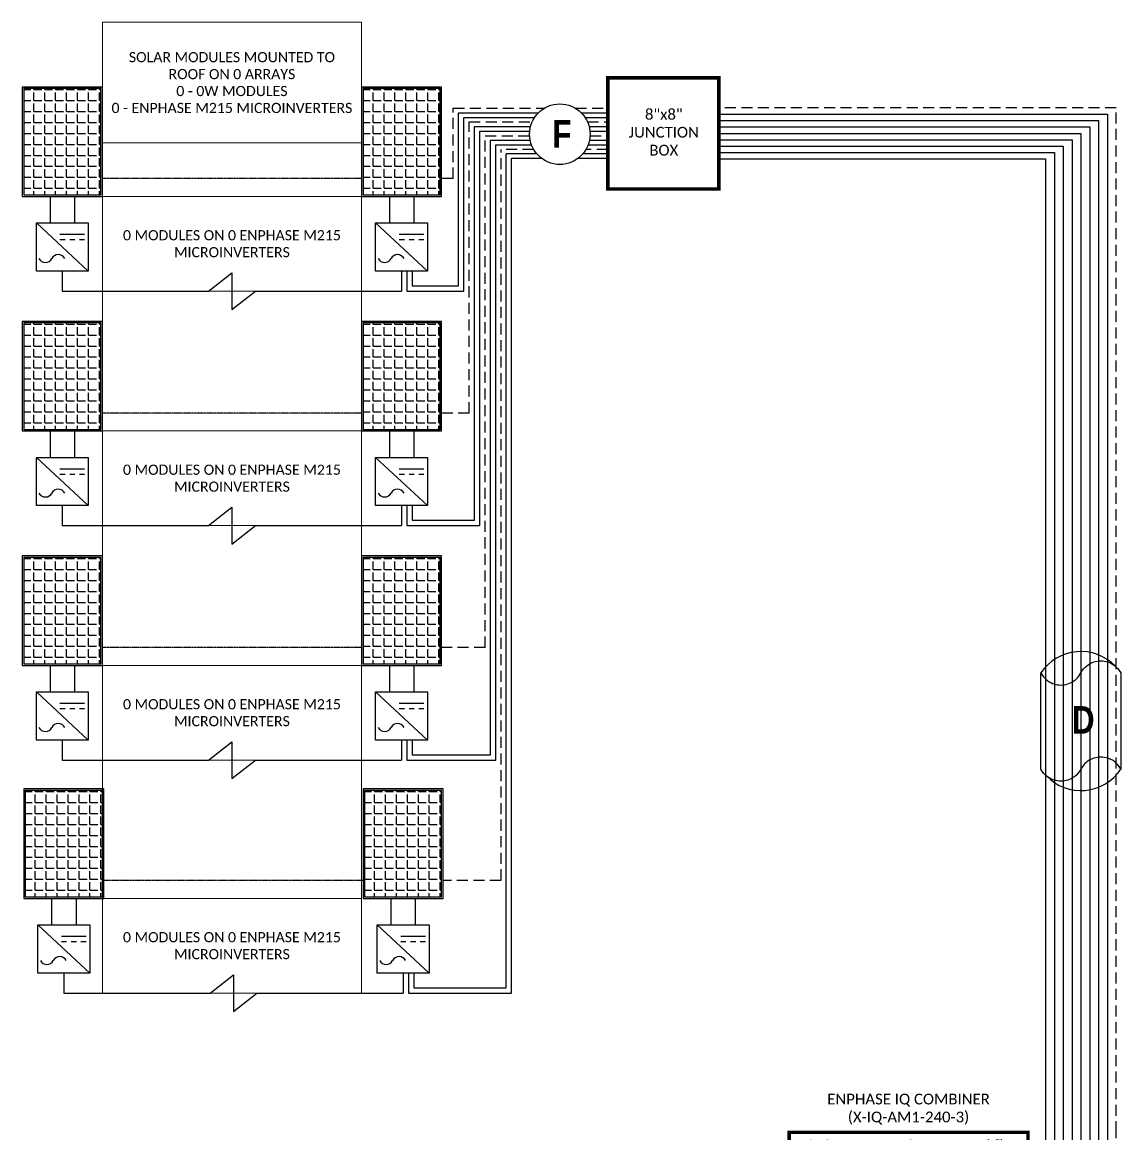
# Model space of a CAD drawing. Header units: feet. Extents: x 24463 to 25062, y 16038 to 16616.
# Drawn here: x 24687.9 to 25061.5, y 16237.7 to 16615.7 of the extents above; entities that cross this region are included whole.
import ezdxf

# ---------------------------------------------------------------- set-up
doc = ezdxf.new("R2010")
doc.units = ezdxf.units.FT
doc.header["$MEASUREMENT"] = 0
doc.linetypes.add('DASHED', pattern=[0.75, 0.5, -0.25])
doc.linetypes.add('HIDDEN', pattern=[0.375, 0.25, -0.125])
for name, color, linetype in [('E - MODULE', 7, 'Continuous'), ('ONE LINE BLOCKS', 7, 'Continuous'), ('TABLES', 7, 'Continuous'), ('TEXT', 7, 'Continuous'), ('Z - TITLEBLOCK TXT', 7, 'Continuous')]:
    doc.layers.add(name, color=color, linetype=linetype)
doc.styles.add('ONE LINE TXT', font='techb___.ttf')
doc.styles.get("Standard").update_dxf_attribs({"font": 'calibri.ttf'})

# ---------------------------------------------------------------- blocks, each defined once
blk = doc.blocks.new('*T26')
at = {"layer": 'Defpoints', "color": 8, "linetype": 'ByBlock', "lineweight": 0, "transparency": 16777216}
for p, q in [((0, 0), (88.16, 0)), ((0, 0), (0, -330.21)), ((88.16, 0), (88.16, -330.21)), ((0, -41.08), (88.16, -41.08)), ((0, -59.24), (88.16, -59.24)), ((0, -91.46), (88.16, -91.46)), ((0, -138.99), (88.16, -138.99)), ((0, -171.21), (88.16, -171.21)), ((0, -218.74), (88.16, -218.74)), ((0, -250.97), (88.16, -250.97)), ((0, -297.99), (88.16, -297.99)), ((0, -330.21), (88.16, -330.21))]:
    blk.add_line(p, q, dxfattribs=at)
at = {"color": 0, "linetype": 'Continuous', "transparency": 16777216, "char_height": 3.4544, "width": 83.574, "attachment_point": 5}
for s, insert in [('{\\fCalibri|b0|i0|c0;SOLAR MODULES MOUNTED TO ROOF ON 0 ARRAYS^J0 - 0W MODULES^J0 - ENPHASE M215 MICROINVERTERS', (44.08, -20.54)), ('{\\fCalibri|b0|i0|c0;', (44.08, -50.16)), ('{\\fCalibri|b0|i0|c0;0 MODULES ON 0 ENPHASE M215 MICROINVERTERS', (44.08, -75.35)), ('{\\fCalibri|b0|i0|c0;', (44.08, -115.23)), ('{\\fCalibri|b0|i0|c0;0 MODULES ON 0 ENPHASE M215 MICROINVERTERS', (44.08, -155.1)), ('{\\fCalibri|b0|i0|c0;', (44.08, -194.98)), ('{\\fCalibri|b0|i0|c0;0 MODULES ON 0 ENPHASE M215 MICROINVERTERS', (44.08, -234.86)), ('{\\fCalibri|b0|i0|c0;', (44.08, -274.48)), ('{\\fCalibri|b0|i0|c0;0 MODULES ON 0 ENPHASE M215 MICROINVERTERS', (44.08, -314.1))]:
    blk.add_mtext(s, dxfattribs=dict(at, insert=insert))
blk = doc.blocks.new('8x8box')
at = {"lineweight": 50, "const_width": 1.19}
blk.add_lwpolyline([(37.78, 0), (0, 0), (0, 37.78), (37.78, 37.78)], close=True, dxfattribs=at)
at = {"color": 1, "insert": (19.03, 19.26), "char_height": 3.6576, "attachment_point": 5}
blk.add_mtext_dynamic_manual_height_columns('8"x8"  JUNCTION BOX ', width=0.4767, gutter_width=7.17, heights=[0], dxfattribs=at)
blk = doc.blocks.new('*U24')
at = {"color": 7}
blk.add_lwpolyline([(-13.57, 16.36), (-13.04, 15.49), (-13.04, 15.49), (-13.04, 15.49), (-12.57, 14.89), (-12.16, 14.45), (-11.78, 14.11), (-11.38, 13.79), (-10.75, 13.35), (-10.24, 13.08), (-9.69, 12.82), (-9.13, 12.62), (-8.55, 12.46), (-7.97, 12.35), (-7.39, 12.28), (-6.78, 12.25), (-6.19, 12.28), (-5.6, 12.35), (-5.02, 12.46), (-4.44, 12.62), (-3.89, 12.83), (-3.34, 13.07), (-2.82, 13.36), (-2.36, 13.66), (-2.04, 13.91), (-1.86, 14.05), (-1.39, 14.47), (-1.04, 14.86), (-0.68, 15.3), (-0.32, 15.8), (0, 16.36), (0.32, 16.92), (0.68, 17.42), (1.04, 17.86), (1.39, 18.25), (1.86, 18.67), (2.04, 18.81), (2.36, 19.05), (2.82, 19.36), (3.34, 19.64), (3.89, 19.89), (4.44, 20.09), (5.02, 20.26), (5.6, 20.37), (6.19, 20.44), (6.78, 20.46), (7.39, 20.44), (7.97, 20.37), (8.55, 20.26), (9.13, 20.1), (9.69, 19.89), (10.24, 19.64), (10.75, 19.36), (11.38, 18.93), (11.78, 18.61), (12.16, 18.27), (12.57, 17.82), (13.04, 17.23), (13.04, 17.23), (13.04, 17.23), (13.57, 16.36), (13.57, -16.36), (13.04, -15.49), (13.04, -15.49), (13.04, -15.49), (12.57, -14.89), (12.16, -14.45), (11.78, -14.11), (11.38, -13.79), (10.75, -13.35), (10.24, -13.08), (9.69, -12.82), (9.13, -12.62), (8.55, -12.46), (7.97, -12.35), (7.39, -12.28), (6.78, -12.25), (6.19, -12.28), (5.6, -12.35), (5.02, -12.46), (4.44, -12.62), (3.89, -12.83), (3.34, -13.07), (2.82, -13.36), (2.36, -13.66), (2.04, -13.91), (1.86, -14.05), (1.39, -14.47), (1.04, -14.86), (0.68, -15.3), (0.32, -15.8), (0, -16.36), (-0.32, -16.92), (-0.68, -17.42), (-1.04, -17.86), (-1.39, -18.25), (-1.86, -18.67), (-2.04, -18.81), (-2.36, -19.05), (-2.82, -19.36), (-3.34, -19.64), (-3.89, -19.89), (-4.44, -20.09), (-5.02, -20.26), (-5.6, -20.37), (-6.19, -20.44), (-6.78, -20.46), (-7.39, -20.44), (-7.97, -20.37), (-8.55, -20.26), (-9.13, -20.1), (-9.69, -19.89), (-10.24, -19.64), (-10.75, -19.36), (-11.38, -18.93), (-11.78, -18.61), (-12.16, -18.27), (-12.57, -17.82), (-13.04, -17.23), (-13.04, -17.23), (-13.04, -17.23), (-13.57, -16.36), (-13.57, -16.36)], close=True, dxfattribs=at)
at = {"color": 7, "linetype": 'Continuous'}
for centre, start, end in [((0, 7.35), 43.9732, 146.4265), ((0, -7.35), 223.9732, 326.4265)]:
    blk.add_arc(centre, 16.29, start, end, dxfattribs=at)
at = {"color": 1, "linetype": 'Continuous', "insert": (-3.09, 5.1), "char_height": 9.3833, "attachment_point": 1, "style": 'ONE LINE TXT'}
blk.add_mtext_dynamic_manual_height_columns('{\\W1;\\C256;D}', width=0.1385, gutter_width=2.13, heights=[0], dxfattribs=at)
blk = doc.blocks.new('ENPHASE COMBINER 4 CKT')
h = blk.add_hatch(color=1)
h.dxf.hatch_style = 1
h.paths.add_polyline_path([(80.12, 122.78), (80.89, 122.78), (80.89, 119.7), (80.12, 119.7)])
h.paths.add_polyline_path([(75.84, 123.1), (76.61, 123.1), (76.61, 119.37), (75.84, 119.37)])
at = {"layer": 'ONE LINE BLOCKS', "linetype": 'Continuous'}
h = blk.add_hatch(color=1, dxfattribs=at)
h.dxf.hatch_style = 1
edge = h.paths.add_edge_path()
edge.add_arc((52.8, 104.41), 0.291, 0, 360)
h = blk.add_hatch(color=1, dxfattribs=at)
h.dxf.hatch_style = 1
edge = h.paths.add_edge_path()
edge.add_arc((59.47, 104.41), 0.291, 0, 360)
h = blk.add_hatch(color=1, dxfattribs=at)
h.dxf.hatch_style = 1
edge = h.paths.add_edge_path()
edge.add_arc((52.8, 101.03), 0.291, 0, 360)
h = blk.add_hatch(color=1, dxfattribs=at)
h.dxf.hatch_style = 1
edge = h.paths.add_edge_path()
edge.add_arc((59.47, 101.03), 0.291, 0, 360)
h = blk.add_hatch(color=1, dxfattribs=at)
h.dxf.hatch_style = 1
edge = h.paths.add_edge_path()
edge.add_arc((52.8, 89.85), 0.291, 0, 360)
h = blk.add_hatch(color=1, dxfattribs=at)
h.dxf.hatch_style = 1
edge = h.paths.add_edge_path()
edge.add_arc((59.47, 89.85), 0.291, 0, 360)
h = blk.add_hatch(color=1, dxfattribs=at)
h.dxf.hatch_style = 1
edge = h.paths.add_edge_path()
edge.add_arc((52.8, 86.47), 0.291, 0, 360)
h = blk.add_hatch(color=1, dxfattribs=at)
h.dxf.hatch_style = 1
edge = h.paths.add_edge_path()
edge.add_arc((59.47, 86.47), 0.291, 0, 360)
h = blk.add_hatch(color=1, dxfattribs=at)
h.dxf.hatch_style = 1
edge = h.paths.add_edge_path()
edge.add_arc((52.8, 75.29), 0.291, 0, 360)
h = blk.add_hatch(color=1, dxfattribs=at)
h.dxf.hatch_style = 1
edge = h.paths.add_edge_path()
edge.add_arc((52.8, 71.91), 0.291, 0, 360)
h = blk.add_hatch(color=1, dxfattribs=at)
h.dxf.hatch_style = 1
edge = h.paths.add_edge_path()
edge.add_arc((59.47, 75.29), 0.291, 0, 360)
h = blk.add_hatch(color=1, dxfattribs=at)
h.dxf.hatch_style = 1
edge = h.paths.add_edge_path()
edge.add_arc((59.47, 71.91), 0.291, 0, 360)
h = blk.add_hatch(color=1, dxfattribs=at)
h.dxf.hatch_style = 1
edge = h.paths.add_edge_path()
edge.add_arc((52.8, 60.73), 0.291, 0, 360)
h = blk.add_hatch(color=1, dxfattribs=at)
h.dxf.hatch_style = 1
edge = h.paths.add_edge_path()
edge.add_arc((59.47, 60.73), 0.291, 0, 360)
h = blk.add_hatch(color=1, dxfattribs=at)
h.dxf.hatch_style = 1
edge = h.paths.add_edge_path()
edge.add_arc((52.8, 57.35), 0.291, 0, 360)
h = blk.add_hatch(color=1, dxfattribs=at)
h.dxf.hatch_style = 1
edge = h.paths.add_edge_path()
edge.add_arc((59.47, 57.35), 0.291, 0, 360)
h = blk.add_hatch(color=1, dxfattribs=at)
h.dxf.hatch_style = 1
edge = h.paths.add_edge_path()
edge.add_arc((52.8, 46.17), 0.291, 0, 360)
h = blk.add_hatch(color=1, dxfattribs=at)
h.dxf.hatch_style = 1
edge = h.paths.add_edge_path()
edge.add_arc((59.47, 46.17), 0.291, 0, 360)
h = blk.add_hatch(color=1, dxfattribs=at)
h.dxf.hatch_style = 1
edge = h.paths.add_edge_path()
edge.add_arc((52.8, 42.79), 0.291, 0, 360)
h = blk.add_hatch(color=1, dxfattribs=at)
h.dxf.hatch_style = 1
edge = h.paths.add_edge_path()
edge.add_arc((59.47, 42.79), 0.291, 0, 360)
at = {"color": 7, "linetype": 'Continuous'}
for p, q in [((95.29, 165.16), (95.29, 89.85)), ((101.29, 165.16), (101.29, 75.29)), ((107.29, 165.16), (107.29, 60.73)), ((113.29, 165.16), (113.29, 46.17)), ((39.94, 104.41), (39.94, 89.85)), ((39.94, 89.85), (39.94, 104.41)), ((48.6, 104.41), (39.94, 104.41)), ((39.94, 104.41), (39.94, 89.85)), ((48.6, 89.85), (39.94, 89.85)), ((39.94, 89.85), (39.94, 75.29)), ((39.94, 89.85), (39.94, 89.85)), ((39.94, 89.85), (39.94, 89.85)), ((95.29, 89.85), (63.67, 89.85)), ((48.6, 75.29), (39.94, 75.29)), ((39.94, 75.29), (39.94, 60.73)), ((101.29, 75.29), (63.67, 75.29)), ((48.6, 60.73), (39.94, 60.73)), ((39.94, 60.73), (39.94, 46.17)), ((107.29, 60.73), (63.67, 60.73)), ((29.53, 46.17), (1.34, 46.17)), ((1.34, 46.17), (1.34, 9)), ((48.6, 46.17), (37.77, 46.17)), ((113.29, 46.17), (63.67, 46.17)), ((1.34, 9), (0, 9))]:
    blk.add_line(p, q, dxfattribs=at)
at = {"color": 10, "linetype": 'Continuous'}
for p, q in [((98.29, 165.16), (98.29, 86.47)), ((104.29, 165.16), (104.29, 71.91)), ((110.29, 165.16), (110.29, 57.35)), ((116.29, 165.16), (116.29, 42.79)), ((71.5, 118.72), (71.5, 129.07)), ((73.05, 101.03), (73.05, 130.62)), ((33.65, 86.47), (33.65, 101.03)), ((35.83, 101.03), (33.65, 101.03)), ((33.65, 101.03), (33.65, 86.47)), ((33.65, 86.47), (33.65, 101.03)), ((44.06, 101.03), (48.6, 101.03)), ((63.67, 101.03), (73.05, 101.03)), ((33.65, 71.91), (33.65, 86.47)), ((35.83, 86.47), (33.65, 86.47)), ((44.06, 86.47), (48.6, 86.47)), ((98.29, 86.47), (63.67, 86.47)), ((33.65, 57.35), (33.65, 71.91)), ((35.83, 71.91), (33.65, 71.91)), ((44.06, 71.91), (48.6, 71.91)), ((104.29, 71.91), (63.67, 71.91)), ((33.65, 42.79), (33.65, 57.35)), ((35.83, 57.35), (33.65, 57.35)), ((44.06, 57.35), (48.6, 57.35)), ((110.29, 57.35), (63.67, 57.35)), ((33.65, 42.79), (4.63, 42.79)), ((4.63, 6), (4.63, 42.79)), ((33.65, 42.79), (48.6, 42.79)), ((116.29, 42.79), (63.67, 42.79)), ((0, 6), (4.63, 6))]:
    blk.add_line(p, q, dxfattribs=at)
at = {"linetype": 'Continuous'}
for p, q in [((71.5, 104.41), (71.5, 129.07)), ((73.05, 121.24), (74.11, 121.24)), ((63.67, 104.41), (71.5, 104.41))]:
    blk.add_line(p, q, dxfattribs=at)
at = {"color": 253, "linetype": 'Continuous'}
for p, q in [((82.63, 121.24), (83.68, 121.24)), ((83.68, 82.78), (83.68, 76.78)), ((83.68, 68.22), (83.68, 62.22)), ((83.68, 53.66), (83.68, 47.66)), ((83.68, 14.71), (80.32, 14.71)), ((83.68, 3), (83.68, 14.64)), ((0, 3), (83.68, 3))]:
    blk.add_line(p, q, dxfattribs=at)
at = {"linetype": 'Continuous', "flags": 128}
for points in [[(29, 141.74), (26.33, 141.74), (26.33, 135.27), (20.17, 135.27)], [(29, 137.6), (27.27, 137.6), (27.27, 133.72), (20.91, 133.72)], [(29, 133.46), (28.21, 133.46), (28.21, 132.17), (20.54, 132.17)], [(29, 125.19), (27.27, 125.19), (27.27, 129.07), (18.25, 129.07)], [(29, 129.33), (28.21, 129.33), (28.21, 130.62), (18.79, 130.62)], [(64.27, 125.19), (66.01, 125.19), (66.01, 129.07), (68.7, 129.07)], [(71.5, 129.07), (68.7, 129.07)], [(29, 121.05), (26.33, 121.05), (26.33, 127.52), (18.8, 127.52)]]:
    blk.add_lwpolyline(points, dxfattribs=at)
at = {"color": 253, "linetype": 'Continuous', "flags": 128}
for points in [[(64.27, 133.46), (65.06, 133.46), (65.06, 132.17), (68.7, 132.17)], [(68.7, 132.17), (83.68, 132.17), (83.68, 91.34)], [(80.32, 36.46), (83.68, 36.46), (83.68, 39.1)]]:
    blk.add_lwpolyline(points, dxfattribs=at)
at = {"color": 10, "linetype": 'Continuous', "flags": 128}
for points in [[(64.27, 129.33), (65.06, 129.33), (65.06, 130.62), (68.7, 130.62)], [(73.05, 130.62), (68.7, 130.62)]]:
    blk.add_lwpolyline(points, dxfattribs=at)
at = {"color": 1}
for points in [[(82.63, 123.77), (74.11, 123.77), (74.11, 118.71), (82.63, 118.71)], [(75.84, 123.1), (76.61, 123.1), (76.61, 119.37), (75.84, 119.37)], [(80.12, 122.78), (80.89, 122.78), (80.89, 119.7), (80.12, 119.7)]]:
    blk.add_lwpolyline(points, close=True, dxfattribs=at)
at = {"linetype": 'Continuous'}
for centre, start, end in [((18.43, 133.49), 297.6639, 62.3361), ((20.74, 129.08), 117.6639, 242.3361)]:
    blk.add_arc(centre, 2.49, start, end, dxfattribs=at)
at = {"color": 10, "linetype": 'Continuous'}
for centre in [(39.94, 98.87), (39.94, 84.31), (39.94, 69.75), (39.94, 55.19)]:
    blk.add_arc(centre, 4.65, 27.6639, 152.3361, dxfattribs=at)
at = {"color": 253, "linetype": 'Continuous'}
for centre in [(87.26, 87.06), (87.26, 72.5), (87.26, 57.94), (87.26, 43.38)]:
    blk.add_arc(centre, 5.58, 129.9215, 230.0785, dxfattribs=at)
at = {"color": 7, "linetype": 'Continuous'}
blk.add_arc((33.65, 44.01), 4.65, 27.6639, 152.3361, dxfattribs=at)
at = {"layer": 'E - MODULE', "color": 10, "linetype": 'DASHED', "ltscale": 10}
for points in [[(16.54, 115.76), (16.54, 152.36), (12.1, 152.36), (12.1, 115.76)], [(71.72, 39.7), (71.72, 92.94), (76.9, 92.94), (76.9, 39.7)]]:
    blk.add_lwpolyline(points, close=True, dxfattribs=at)
at = {"layer": 'ONE LINE BLOCKS', "lineweight": 50}
for p, q in [((8.04, 156.46), (89.29, 156.46)), ((24.57, 147.09), (68.7, 147.09))]:
    blk.add_line(p, q, dxfattribs=at)
for points, const_width in [([(8.04, 6.01), (8.04, 165.16), (89.29, 165.16), (89.29, 6.01)], 1.19), ([(68.7, 116.21), (68.7, 152.2), (24.57, 152.2), (24.57, 116.21)], 1.13)]:
    blk.add_lwpolyline(points, close=True, dxfattribs=dict(at, const_width=const_width))
at = {"layer": 'TEXT', "color": 92, "linetype": 'HIDDEN', "ltscale": 15}
for p, q in [((119.29, 0), (119.29, 165.16)), ((85.86, 82.78), (85.86, 76.78)), ((85.86, 68.22), (85.86, 62.22)), ((85.86, 53.66), (85.86, 47.66)), ((14.31, 18.99), (40.99, 18.99)), ((40.99, 0), (40.99, 18.99)), ((22.14, 14.64), (14.31, 14.64)), ((22.14, 0), (22.14, 14.64)), ((0, 0), (22.14, 0)), ((40.99, 0), (119.29, 0))]:
    blk.add_line(p, q, dxfattribs=at)
at = {"layer": 'TEXT', "color": 92, "linetype": 'HIDDEN', "ltscale": 15, "flags": 128}
for points in [[(64.27, 137.6), (66.01, 137.6), (66.01, 133.72), (68.7, 133.72)], [(68.7, 133.72), (85.86, 133.72), (85.86, 91.34)], [(85.86, 39.1), (85.86, 8.52), (45.34, 8.52), (45.34, 23.34), (14.31, 23.34)]]:
    blk.add_lwpolyline(points, dxfattribs=at)
at = {"layer": 'TEXT', "color": 92, "flags": 128}
for points in [[(17.4, 38.5), (17.4, 35)], [(15.06, 35), (19.74, 35)], [(18.93, 34.13), (15.87, 34.13)], [(18.12, 33.26), (16.68, 33.26)]]:
    blk.add_lwpolyline(points, dxfattribs=at)
at = {"layer": 'TEXT', "color": 92, "linetype": 'HIDDEN', "ltscale": 15}
for centre in [(89.44, 87.06), (89.44, 72.5), (89.44, 57.94), (89.44, 43.38)]:
    blk.add_arc(centre, 5.58, 129.9215, 230.0785, dxfattribs=at)
at = {"layer": 'Z - TITLEBLOCK TXT', "color": 1, "linetype": 'Continuous'}
for p, q in [((33.32, 144.21), (29, 144.21)), ((29, 144.21), (29, 118.58)), ((33.32, 118.58), (33.32, 144.21)), ((59.95, 140.07), (64.27, 140.07)), ((59.95, 122.72), (59.95, 140.07)), ((64.27, 140.07), (64.27, 122.72)), ((64.27, 122.72), (59.95, 122.72)), ((29, 118.58), (33.32, 118.58)), ((9.77, 12.04), (9.77, 38.98)), ((9.77, 38.98), (14.31, 38.98)), ((14.31, 38.98), (14.31, 12.04)), ((75.78, 12.11), (75.78, 39.06)), ((75.78, 39.06), (80.32, 39.06)), ((80.32, 39.06), (80.32, 12.11)), ((14.31, 12.04), (9.77, 12.04)), ((80.32, 12.11), (75.78, 12.11))]:
    blk.add_line(p, q, dxfattribs=at)
at = {"layer": 'Z - TITLEBLOCK TXT', "color": 4, "linetype": 'Continuous'}
for p, q in [((31.91, 140.99), (30.41, 142.49)), ((31.91, 136.86), (30.41, 138.35)), ((61.36, 136.86), (62.86, 138.35)), ((31.91, 132.72), (30.41, 134.21)), ((61.36, 132.72), (62.86, 134.21)), ((31.91, 128.58), (30.41, 130.07)), ((61.36, 128.58), (62.86, 130.07)), ((31.91, 124.44), (30.41, 125.93)), ((61.36, 124.44), (62.86, 125.93)), ((31.91, 120.3), (30.41, 121.8)), ((12.83, 37.17), (11.25, 35.6)), ((78.83, 37.25), (77.26, 35.67)), ((12.83, 32.82), (11.25, 31.25)), ((78.83, 32.9), (77.26, 31.32)), ((12.83, 28.47), (11.25, 26.9)), ((78.83, 28.54), (77.26, 26.97)), ((12.83, 24.12), (11.25, 22.55)), ((78.83, 24.19), (77.26, 22.62)), ((12.83, 19.77), (11.25, 18.2)), ((78.83, 19.84), (77.26, 18.27)), ((12.83, 15.42), (11.25, 13.85)), ((78.83, 15.49), (77.26, 13.92))]:
    blk.add_line(p, q, dxfattribs=at)
at = {"layer": 'Z - TITLEBLOCK TXT', "color": 1, "linetype": 'Continuous', "flags": 128}
for points in [[(48.6, 104.41), (52.8, 104.41)], [(48.6, 104.41), (52.8, 104.41)], [(59.47, 104.41), (63.67, 104.41)], [(48.6, 101.03), (52.8, 101.03)], [(48.6, 101.03), (52.8, 101.03)], [(59.47, 101.03), (63.67, 101.03)], [(48.6, 89.85), (52.8, 89.85)], [(48.6, 89.85), (52.8, 89.85)], [(59.47, 89.85), (63.67, 89.85)], [(48.6, 86.47), (52.8, 86.47)], [(48.6, 86.47), (52.8, 86.47)], [(59.47, 86.47), (63.67, 86.47)], [(48.6, 75.29), (52.8, 75.29)], [(48.6, 75.29), (52.8, 75.29)], [(48.6, 71.91), (52.8, 71.91)], [(48.6, 71.91), (52.8, 71.91)], [(59.47, 75.29), (63.67, 75.29)], [(59.47, 71.91), (63.67, 71.91)], [(48.6, 60.73), (52.8, 60.73)], [(48.6, 60.73), (52.8, 60.73)], [(59.47, 60.73), (63.67, 60.73)], [(48.6, 57.35), (52.8, 57.35)], [(48.6, 57.35), (52.8, 57.35)], [(59.47, 57.35), (63.67, 57.35)], [(48.6, 46.17), (52.8, 46.17)], [(48.6, 46.17), (52.8, 46.17)], [(59.47, 46.17), (63.67, 46.17)], [(48.6, 42.79), (52.8, 42.79)], [(48.6, 42.79), (52.8, 42.79)], [(59.47, 42.79), (63.67, 42.79)]]:
    blk.add_lwpolyline(points, dxfattribs=at)
at = {"layer": 'Z - TITLEBLOCK TXT', "color": 4, "linetype": 'Continuous'}
for centre, radius in [((31.16, 141.74), 1.06), ((31.16, 137.6), 1.06), ((62.11, 137.6), 1.06), ((31.16, 133.46), 1.06), ((62.11, 133.46), 1.06), ((31.16, 129.33), 1.06), ((62.11, 129.33), 1.06), ((31.16, 125.19), 1.06), ((62.11, 125.19), 1.06), ((31.16, 121.05), 1.06), ((12.04, 36.39), 1.11), ((78.05, 36.46), 1.11), ((12.04, 32.04), 1.11), ((78.05, 32.11), 1.11), ((12.04, 27.69), 1.11), ((78.05, 27.76), 1.11), ((12.04, 23.34), 1.11), ((78.05, 23.41), 1.11), ((12.04, 18.99), 1.11), ((78.05, 19.06), 1.11), ((12.04, 14.64), 1.11), ((78.05, 14.71), 1.11)]:
    blk.add_circle(centre, radius, dxfattribs=at)
at = {"layer": 'Z - TITLEBLOCK TXT', "color": 1, "linetype": 'Continuous'}
for centre in [(52.8, 104.41), (59.47, 104.41), (52.8, 101.03), (59.47, 101.03), (52.8, 89.85), (59.47, 89.85), (52.8, 86.47), (59.47, 86.47), (52.8, 75.29), (52.8, 71.91), (59.47, 75.29), (59.47, 71.91), (52.8, 60.73), (59.47, 60.73), (52.8, 57.35), (59.47, 57.35), (52.8, 46.17), (59.47, 46.17), (52.8, 42.79), (59.47, 42.79)]:
    blk.add_circle(centre, 0.291, dxfattribs=at)
for centre in [(56.14, 103.21), (56.14, 99.83), (56.14, 88.65), (56.14, 85.27), (56.14, 74.09), (56.14, 70.71), (56.14, 59.53), (56.14, 56.15), (56.14, 44.97), (56.14, 41.59)]:
    blk.add_arc(centre, 3.93, 40.3392, 139.6608, dxfattribs=at)
at = {"color": 1, "attachment_point": 5, "rotation": 90}
for s, width, insert, char_height in [('TO CT METERS', 50.8271, (14.37, 134.07), 3.6576), ('CT METERS', 34.0747, (74.32, 66.32), 3.658)]:
    blk.add_mtext_dynamic_manual_height_columns(s, width=width, gutter_width=7.17, heights=[0], dxfattribs=dict(at, insert=insert, char_height=char_height))
at = {"layer": 'TABLES', "color": 1, "linetype": 'Continuous'}
for s, p in [('2p10A', (48.1, 95.79)), ('2pm4A', (48.1, 81.23)), ('2pm3A', (48.1, 66.67)), ('2pm2A', (48.1, 52.11)), ('2pm1A', (48.1, 37.55))]:
    blk.add_text(s, height=3.658, dxfattribs=at).set_placement(p)
at = {"layer": 'TABLES', "color": 4, "linetype": 'Continuous'}
blk.add_text('ISOLATED NEUTRAL', height=1.8743, rotation=90, dxfattribs=at).set_placement((75.12, 12.47))
at = {"layer": 'TEXT', "color": 1}
blk.add_text('CT INPUTS ', height=2.304, rotation=90, dxfattribs=at).set_placement((36.79, 123.59))
at = {"layer": 'TEXT', "color": 1, "attachment_point": 5}
for s, width, gutter_width, insert, char_height in [('ENPHASE IQ COMBINER\\P(X-IQ-AM1-240-3)', 82.8989, 7.17, (48.66, 173.01), 3.6576), ('240V', 0.1481, 0.75, (19.83, 160.72), 3.658), ('125A', 0.1481, 0.75, (50.95, 160.72), 3.658), ('1Ø', 0.1481, 0.75, (77.5, 160.72), 3.658), ('PRODUCTION RECORDER', 50.8271, 7.17, (46.64, 149.52), 2.3043)]:
    blk.add_mtext_dynamic_manual_height_columns(s, width=width, gutter_width=gutter_width, heights=[0], dxfattribs=dict(at, insert=insert, char_height=char_height))
at = {"layer": 'TEXT', "color": 1, "insert": (59.06, 130.23), "char_height": 2.3043, "width": 2.361, "attachment_point": 7, "rotation": 90}
blk.add_mtext('\\pi-5.6544;VOLTAGE\\P\\pi-7.0609;REFERENCE', dxfattribs=at)

msp = doc.modelspace()

# ---------------------------------------------------------------- hatches: boundary and pattern name
at = {"linetype": 'Continuous'}
h = msp.add_hatch(dxfattribs=at)
h.set_pattern_fill('ANGLE', color=256, scale=13.54666)
h.set_pattern_definition([(0, (24751.3767, 4574.902), (0, 3.7253315), [2.709332, -1.0159995]), (90, (24751.3767, 4574.902), (-3.7253315, 2e-16), [2.709332, -1.0159995])])
h.paths.add_polyline_path([(24688.37, 16593.2), (24688.37, 16557.02), (24714.6, 16557.02), (24714.6, 16593.2)])
h = msp.add_hatch(dxfattribs=at)
h.set_pattern_fill('ANGLE', color=256, scale=13.54666)
h.set_pattern_definition([(0, (24866.7966, 4574.902), (0, 3.7253315), [2.709332, -1.0159995]), (90, (24866.7966, 4574.902), (-3.7253315, 2e-16), [2.709332, -1.0159995])])
h.paths.add_polyline_path([(24803.79, 16593.2), (24803.79, 16557.02), (24830.02, 16557.02), (24830.02, 16593.2)])
h = msp.add_hatch(dxfattribs=at)
h.set_pattern_fill('ANGLE', color=256, scale=13.54666)
h.set_pattern_definition([(0, (24751.3767, 4495.1487), (0, 3.7253315), [2.709332, -1.0159995]), (90, (24751.3767, 4495.1487), (-3.7253315, 2e-16), [2.709332, -1.0159995])])
h.paths.add_polyline_path([(24688.37, 16513.45), (24688.37, 16477.26), (24714.6, 16477.26), (24714.6, 16513.45)])
h = msp.add_hatch(dxfattribs=at)
h.set_pattern_fill('ANGLE', color=256, scale=13.54666)
h.set_pattern_definition([(0, (24866.7966, 4495.1487), (0, 3.7253315), [2.709332, -1.0159995]), (90, (24866.7966, 4495.1487), (-3.7253315, 2e-16), [2.709332, -1.0159995])])
h.paths.add_polyline_path([(24803.79, 16513.45), (24803.79, 16477.26), (24830.02, 16477.26), (24830.02, 16513.45)])
h = msp.add_hatch(dxfattribs=at)
h.set_pattern_fill('ANGLE', color=256, scale=13.54666)
h.set_pattern_definition([(0, (24751.3767, 4415.3956), (0, 3.7253315), [2.709332, -1.0159995]), (90, (24751.3767, 4415.3956), (-3.7253315, 2e-16), [2.709332, -1.0159995])])
h.paths.add_polyline_path([(24688.37, 16433.69), (24688.37, 16397.51), (24714.6, 16397.51), (24714.6, 16433.69)])
h = msp.add_hatch(dxfattribs=at)
h.set_pattern_fill('ANGLE', color=256, scale=13.54666)
h.set_pattern_definition([(0, (24866.7966, 4415.3956), (0, 3.7253315), [2.709332, -1.0159995]), (90, (24866.7966, 4415.3956), (-3.7253315, 2e-16), [2.709332, -1.0159995])])
h.paths.add_polyline_path([(24803.79, 16433.69), (24803.79, 16397.51), (24830.02, 16397.51), (24830.02, 16433.69)])
h = msp.add_hatch(dxfattribs=at)
h.set_pattern_fill('ANGLE', color=256, scale=13.54666)
h.set_pattern_definition([(0, (24751.8857, 4336.1515), (0, 3.7253315), [2.709332, -1.0159995]), (90, (24751.8857, 4336.1515), (-3.7253315, 2e-16), [2.709332, -1.0159995])])
h.paths.add_polyline_path([(24688.87, 16354.45), (24688.87, 16318.27), (24715.11, 16318.27), (24715.11, 16354.45)])
h = msp.add_hatch(dxfattribs=at)
h.set_pattern_fill('ANGLE', color=256, scale=13.54666)
h.set_pattern_definition([(0, (24867.3056, 4336.1515), (0, 3.7253315), [2.709332, -1.0159995]), (90, (24867.3056, 4336.1515), (-3.7253315, 2e-16), [2.709332, -1.0159995])])
h.paths.add_polyline_path([(24804.29, 16354.45), (24804.29, 16318.27), (24830.53, 16318.27), (24830.53, 16354.45)])

# ---------------------------------------------------------------- linework, layer by layer
at = {"color": 92, "linetype": 'HIDDEN', "ltscale": 15}
for p, q in [((24834.5, 16586.49), (24865.38, 16586.49)), ((24834.5, 16562.56), (24834.5, 16586.49)), ((24876.07, 16586.49), (24887.06, 16586.49)), ((24839.91, 16581.82), (24861.29, 16581.82)), ((24839.91, 16482.8), (24839.91, 16581.82)), ((24880.16, 16581.82), (24887.06, 16581.82)), ((24845.32, 16577.16), (24860.43, 16577.16)), ((24845.32, 16403.05), (24845.32, 16577.16)), ((24881.03, 16577.16), (24887.06, 16577.16)), ((24861.8, 16572.5), (24850.72, 16572.5)), ((24850.72, 16323.9), (24850.72, 16572.5)), ((24887.06, 16572.5), (24879.65, 16572.5)), ((24834.5, 16562.56), (24830.53, 16562.56)), ((24839.91, 16482.8), (24830.53, 16482.8)), ((24845.32, 16403.05), (24830.53, 16403.05)), ((24850.72, 16323.81), (24831.04, 16323.81))]:
    msp.add_line(p, q, dxfattribs=at)
at = {"color": 10, "linetype": 'Continuous'}
for p, q in [((24836.31, 16584.93), (24863.41, 16584.93)), ((24836.31, 16526.09), (24836.31, 16584.93)), ((24878.05, 16584.93), (24887.06, 16584.93)), ((24924.84, 16584.47), (25056.97, 16584.47)), ((25056.97, 16584.47), (25056.97, 16238.2)), ((24841.71, 16580.27), (24860.75, 16580.27)), ((24841.71, 16446.33), (24841.71, 16580.27)), ((24880.7, 16580.27), (24887.06, 16580.27)), ((24924.84, 16580.12), (25050.97, 16580.12)), ((25050.97, 16580.12), (25050.97, 16238.2)), ((24847.12, 16575.61), (24860.62, 16575.61)), ((24847.12, 16366.58), (24847.12, 16575.61)), ((24880.83, 16575.61), (24887.06, 16575.61)), ((24924.84, 16575.77), (25044.97, 16575.77)), ((25044.97, 16575.77), (25044.97, 16238.2)), ((24862.91, 16570.95), (24852.52, 16570.95)), ((24852.52, 16287.34), (24852.52, 16570.95)), ((24887.06, 16570.95), (24878.55, 16570.95)), ((24924.84, 16571.42), (25038.97, 16571.42)), ((25038.97, 16571.42), (25038.97, 16238.2)), ((24820.51, 16526.09), (24836.31, 16526.09)), ((24820.51, 16446.33), (24841.71, 16446.33)), ((24820.51, 16366.58), (24847.12, 16366.58)), ((24821.02, 16287.34), (24852.52, 16287.34))]:
    msp.add_line(p, q, dxfattribs=at)
at = {"linetype": 'Continuous'}
for p, q in [((24838.11, 16583.38), (24862.14, 16583.38)), ((24838.11, 16524.29), (24838.11, 16583.38)), ((24879.31, 16583.38), (24887.06, 16583.38)), ((24843.51, 16578.72), (24860.47, 16578.72)), ((24843.51, 16444.53), (24843.51, 16578.72)), ((24880.98, 16578.72), (24887.06, 16578.72)), ((24848.92, 16574.06), (24861.07, 16574.06)), ((24848.92, 16364.78), (24848.92, 16574.06)), ((24880.38, 16574.06), (24887.06, 16574.06)), ((24864.57, 16569.4), (24854.33, 16569.4)), ((24854.33, 16285.54), (24854.33, 16569.4)), ((24887.06, 16569.4), (24876.88, 16569.4)), ((24697.33, 16556.51), (24697.33, 16547.5)), ((24705.64, 16556.51), (24705.64, 16547.5)), ((24812.75, 16556.51), (24812.75, 16547.5)), ((24821.06, 16556.51), (24821.06, 16547.5)), ((24692.66, 16547.5), (24710.31, 16547.5)), ((24692.66, 16531.1), (24692.66, 16547.5)), ((24692.66, 16547.5), (24710.31, 16531.1)), ((24710.31, 16547.5), (24710.31, 16531.1)), ((24808.08, 16547.5), (24825.73, 16547.5)), ((24808.08, 16531.1), (24808.08, 16547.5)), ((24808.08, 16547.5), (24825.73, 16531.1)), ((24825.73, 16547.5), (24825.73, 16531.1)), ((24710.31, 16531.1), (24692.66, 16531.1)), ((24825.73, 16531.1), (24808.08, 16531.1)), ((24818.71, 16524.29), (24838.11, 16524.29)), ((24697.33, 16476.75), (24697.33, 16467.74)), ((24705.64, 16476.75), (24705.64, 16467.74)), ((24812.75, 16476.75), (24812.75, 16467.74)), ((24821.06, 16476.75), (24821.06, 16467.74)), ((24692.66, 16467.74), (24710.31, 16467.74)), ((24692.66, 16451.35), (24692.66, 16467.74)), ((24692.66, 16467.74), (24710.31, 16451.35)), ((24710.31, 16467.74), (24710.31, 16451.35)), ((24808.08, 16467.74), (24825.73, 16467.74)), ((24808.08, 16451.35), (24808.08, 16467.74)), ((24808.08, 16467.74), (24825.73, 16451.35)), ((24825.73, 16467.74), (24825.73, 16451.35)), ((24710.31, 16451.35), (24692.66, 16451.35)), ((24825.73, 16451.35), (24808.08, 16451.35)), ((24818.71, 16444.53), (24843.51, 16444.53)), ((24697.33, 16397), (24697.33, 16387.99)), ((24705.64, 16397), (24705.64, 16387.99)), ((24812.75, 16397), (24812.75, 16387.99)), ((24821.06, 16397), (24821.06, 16387.99)), ((24692.66, 16387.99), (24710.31, 16387.99)), ((24692.66, 16371.6), (24692.66, 16387.99)), ((24692.66, 16387.99), (24710.31, 16371.6)), ((24710.31, 16387.99), (24710.31, 16371.6)), ((24808.08, 16387.99), (24825.73, 16387.99)), ((24808.08, 16371.6), (24808.08, 16387.99)), ((24808.08, 16387.99), (24825.73, 16371.6)), ((24825.73, 16387.99), (24825.73, 16371.6)), ((24710.31, 16371.6), (24692.66, 16371.6)), ((24825.73, 16371.6), (24808.08, 16371.6)), ((24818.71, 16364.78), (24848.92, 16364.78)), ((24697.84, 16317.76), (24697.84, 16308.75)), ((24706.15, 16317.76), (24706.15, 16308.75)), ((24813.26, 16317.76), (24813.26, 16308.75)), ((24821.57, 16317.76), (24821.57, 16308.75)), ((24693.17, 16308.75), (24710.82, 16308.75)), ((24693.17, 16292.35), (24693.17, 16308.75)), ((24693.17, 16308.75), (24710.82, 16292.35)), ((24710.82, 16308.75), (24710.82, 16292.35)), ((24808.59, 16308.75), (24826.24, 16308.75)), ((24808.59, 16292.35), (24808.59, 16308.75)), ((24808.59, 16308.75), (24826.24, 16292.35)), ((24826.24, 16308.75), (24826.24, 16292.35)), ((24710.82, 16292.35), (24693.17, 16292.35)), ((24826.24, 16292.35), (24808.59, 16292.35)), ((24819.22, 16285.54), (24854.33, 16285.54))]:
    msp.add_line(p, q, dxfattribs=at)
at = {"color": 7, "linetype": 'Continuous'}
for p, q in [((24924.84, 16582.29), (25053.97, 16582.29)), ((25053.97, 16582.29), (25053.97, 16238.2)), ((24924.84, 16577.94), (25047.97, 16577.94)), ((25047.97, 16577.94), (25047.97, 16238.2)), ((24924.84, 16573.59), (25041.97, 16573.59)), ((25041.97, 16573.59), (25041.97, 16238.2)), ((24924.84, 16569.24), (25035.97, 16569.24)), ((25035.97, 16569.24), (25035.97, 16238.2)), ((24709.08, 16543.5), (24700.69, 16543.5)), ((24702.44, 16541.69), (24700.69, 16541.69)), ((24705.76, 16541.69), (24704.01, 16541.69)), ((24709.08, 16541.69), (24707.33, 16541.69)), ((24824.5, 16543.5), (24816.11, 16543.5)), ((24817.86, 16541.69), (24816.11, 16541.69)), ((24821.18, 16541.69), (24819.43, 16541.69)), ((24824.5, 16541.69), (24822.75, 16541.69)), ((24751.24, 16524.29), (24759.19, 16530.55)), ((24759.19, 16530.55), (24759.19, 16518.02)), ((24759.19, 16518.02), (24767.15, 16524.29)), ((24709.08, 16463.75), (24700.69, 16463.75)), ((24702.44, 16461.93), (24700.69, 16461.93)), ((24705.76, 16461.93), (24704.01, 16461.93)), ((24709.08, 16461.93), (24707.33, 16461.93)), ((24824.5, 16463.75), (24816.11, 16463.75)), ((24817.86, 16461.93), (24816.11, 16461.93)), ((24821.18, 16461.93), (24819.43, 16461.93)), ((24824.5, 16461.93), (24822.75, 16461.93)), ((24751.24, 16444.53), (24759.19, 16450.8)), ((24759.19, 16450.8), (24759.19, 16438.27)), ((24759.19, 16438.27), (24767.15, 16444.53)), ((24709.08, 16384), (24700.69, 16384)), ((24702.44, 16382.18), (24700.69, 16382.18)), ((24705.76, 16382.18), (24704.01, 16382.18)), ((24709.08, 16382.18), (24707.33, 16382.18)), ((24824.5, 16384), (24816.11, 16384)), ((24817.86, 16382.18), (24816.11, 16382.18)), ((24821.18, 16382.18), (24819.43, 16382.18)), ((24824.5, 16382.18), (24822.75, 16382.18)), ((24751.24, 16364.78), (24759.19, 16371.04)), ((24759.19, 16371.04), (24759.19, 16358.52)), ((24759.19, 16358.52), (24767.15, 16364.78)), ((24709.59, 16304.75), (24701.2, 16304.75)), ((24702.95, 16302.94), (24701.2, 16302.94)), ((24706.27, 16302.94), (24704.52, 16302.94)), ((24709.59, 16302.94), (24707.84, 16302.94)), ((24825.01, 16304.75), (24816.62, 16304.75)), ((24818.37, 16302.94), (24816.62, 16302.94)), ((24821.69, 16302.94), (24819.94, 16302.94)), ((24825.01, 16302.94), (24823.26, 16302.94)), ((24751.75, 16285.54), (24759.7, 16291.8)), ((24759.7, 16291.8), (24759.7, 16279.27)), ((24759.7, 16279.27), (24767.66, 16285.54))]:
    msp.add_line(p, q, dxfattribs=at)
at = {"linetype": 'Continuous', "flags": 128}
for points in [[(24687.86, 16593.71), (24687.86, 16556.51), (24715.11, 16556.51), (24715.11, 16593.71), (24687.86, 16593.71)], [(24803.28, 16593.71), (24803.28, 16556.51), (24830.53, 16556.51), (24830.53, 16593.71), (24803.28, 16593.71)], [(24701.48, 16531.1), (24701.48, 16524.29)], [(24816.9, 16531.1), (24816.9, 16524.29)], [(24818.71, 16531.1), (24818.71, 16524.29)], [(24701.48, 16524.29), (24751.24, 16524.29)], [(24767.15, 16524.29), (24816.9, 16524.29)], [(24687.86, 16513.96), (24687.86, 16476.75), (24715.11, 16476.75), (24715.11, 16513.96), (24687.86, 16513.96)], [(24803.28, 16513.96), (24803.28, 16476.75), (24830.53, 16476.75), (24830.53, 16513.96), (24803.28, 16513.96)], [(24701.48, 16451.35), (24701.48, 16444.53)], [(24816.9, 16451.35), (24816.9, 16444.53)], [(24818.71, 16451.35), (24818.71, 16444.53)], [(24701.48, 16444.53), (24751.24, 16444.53)], [(24767.15, 16444.53), (24816.9, 16444.53)], [(24687.86, 16434.2), (24687.86, 16397), (24715.11, 16397), (24715.11, 16434.2), (24687.86, 16434.2)], [(24803.28, 16434.2), (24803.28, 16397), (24830.53, 16397), (24830.53, 16434.2), (24803.28, 16434.2)], [(24701.48, 16371.6), (24701.48, 16364.78)], [(24816.9, 16371.6), (24816.9, 16364.78)], [(24818.71, 16371.6), (24818.71, 16364.78)], [(24701.48, 16364.78), (24751.24, 16364.78)], [(24767.15, 16364.78), (24816.9, 16364.78)], [(24688.37, 16354.96), (24688.37, 16317.76), (24715.62, 16317.76), (24715.62, 16354.96), (24688.37, 16354.96)], [(24803.79, 16354.96), (24803.79, 16317.76), (24831.04, 16317.76), (24831.04, 16354.96), (24803.79, 16354.96)], [(24701.99, 16292.35), (24701.99, 16285.54)], [(24817.41, 16292.35), (24817.41, 16285.54)], [(24819.22, 16292.35), (24819.22, 16285.54)], [(24701.99, 16285.54), (24751.75, 16285.54)], [(24767.66, 16285.54), (24817.41, 16285.54)]]:
    msp.add_lwpolyline(points, dxfattribs=at)
for points in [[(24688.37, 16593.2), (24688.37, 16557.02), (24714.6, 16557.02), (24714.6, 16593.2)], [(24803.79, 16593.2), (24803.79, 16557.02), (24830.02, 16557.02), (24830.02, 16593.2)], [(24688.37, 16513.45), (24688.37, 16477.26), (24714.6, 16477.26), (24714.6, 16513.45)], [(24803.79, 16513.45), (24803.79, 16477.26), (24830.02, 16477.26), (24830.02, 16513.45)], [(24688.37, 16433.69), (24688.37, 16397.51), (24714.6, 16397.51), (24714.6, 16433.69)], [(24803.79, 16433.69), (24803.79, 16397.51), (24830.02, 16397.51), (24830.02, 16433.69)], [(24688.87, 16354.45), (24688.87, 16318.27), (24715.11, 16318.27), (24715.11, 16354.45)], [(24804.29, 16354.45), (24804.29, 16318.27), (24830.53, 16318.27), (24830.53, 16354.45)]]:
    msp.add_lwpolyline(points, close=True, dxfattribs=at)
at = {"color": 92, "linetype": 'HIDDEN', "ltscale": 0.3, "flags": 128}
for points in [[(24803.28, 16562.56), (24715.11, 16562.56)], [(24803.28, 16482.8), (24715.11, 16482.8)], [(24803.28, 16403.05), (24715.11, 16403.05)], [(24803.79, 16323.81), (24715.62, 16323.81)]]:
    msp.add_lwpolyline(points, dxfattribs=at)
at = {"color": 10, "linetype": 'Continuous', "flags": 128}
for points in [[(24820.51, 16531.1), (24820.51, 16526.09)], [(24820.51, 16451.35), (24820.51, 16446.33)], [(24820.51, 16371.6), (24820.51, 16366.58)], [(24821.02, 16292.35), (24821.02, 16287.34)]]:
    msp.add_lwpolyline(points, dxfattribs=at)
at = {"color": 7, "linetype": 'Continuous'}
msp.add_circle((24870.73, 16577.67), 10.31, dxfattribs=at)
at = {"linetype": 'Continuous'}
for centre, start, end in [((24700.11, 16534.21), 27.6639, 152.3361), ((24815.53, 16534.21), 27.6639, 152.3361), ((24695.73, 16536.51), 207.6639, 332.3361), ((24811.15, 16536.51), 207.6639, 332.3361), ((24695.73, 16456.76), 207.6639, 332.3361), ((24700.11, 16454.46), 27.6639, 152.3361), ((24811.15, 16456.76), 207.6639, 332.3361), ((24815.53, 16454.46), 27.6639, 152.3361), ((24695.73, 16377.01), 207.6639, 332.3361), ((24700.11, 16374.71), 27.6639, 152.3361), ((24811.15, 16377.01), 207.6639, 332.3361), ((24815.53, 16374.71), 27.6639, 152.3361), ((24696.24, 16297.76), 207.6639, 332.3361), ((24700.62, 16295.46), 27.6639, 152.3361), ((24811.66, 16297.76), 207.6639, 332.3361), ((24816.04, 16295.46), 27.6639, 152.3361)]:
    msp.add_arc(centre, 2.48, start, end, dxfattribs=at)
at = {"layer": 'TEXT', "color": 92, "linetype": 'HIDDEN', "ltscale": 15}
for p, q in [((25059.97, 16586.64), (24924.84, 16586.64)), ((25059.97, 16238.2), (25059.97, 16586.64))]:
    msp.add_line(p, q, dxfattribs=at)

# ---------------------------------------------------------------- block references
msp.add_blockref('*T26', (24715.11, 16615.75))
at = {"color": 7}
for name, p in [('8x8box', (24887.06, 16559.05)), ('ENPHASE COMBINER 4 CKT', (24940.68, 16073.04))]:
    msp.add_blockref(name, p, dxfattribs=at)

# ---------------------------------------------------------------- texts
at = {"color": 1, "linetype": 'Continuous', "insert": (24868.18, 16582.46), "char_height": 9.3833, "attachment_point": 1, "style": 'ONE LINE TXT'}
msp.add_mtext_dynamic_manual_height_columns('{\\W1;\\C256;F}', width=0.1385, gutter_width=2.13, heights=[0], dxfattribs=at)

# ---------------------------------------------------------------- next in the draw order: block references
at = {"color": 7}
msp.add_blockref('*U24', (25047.97, 16378.06), dxfattribs=at)

doc.saveas('drawing.dxf')
